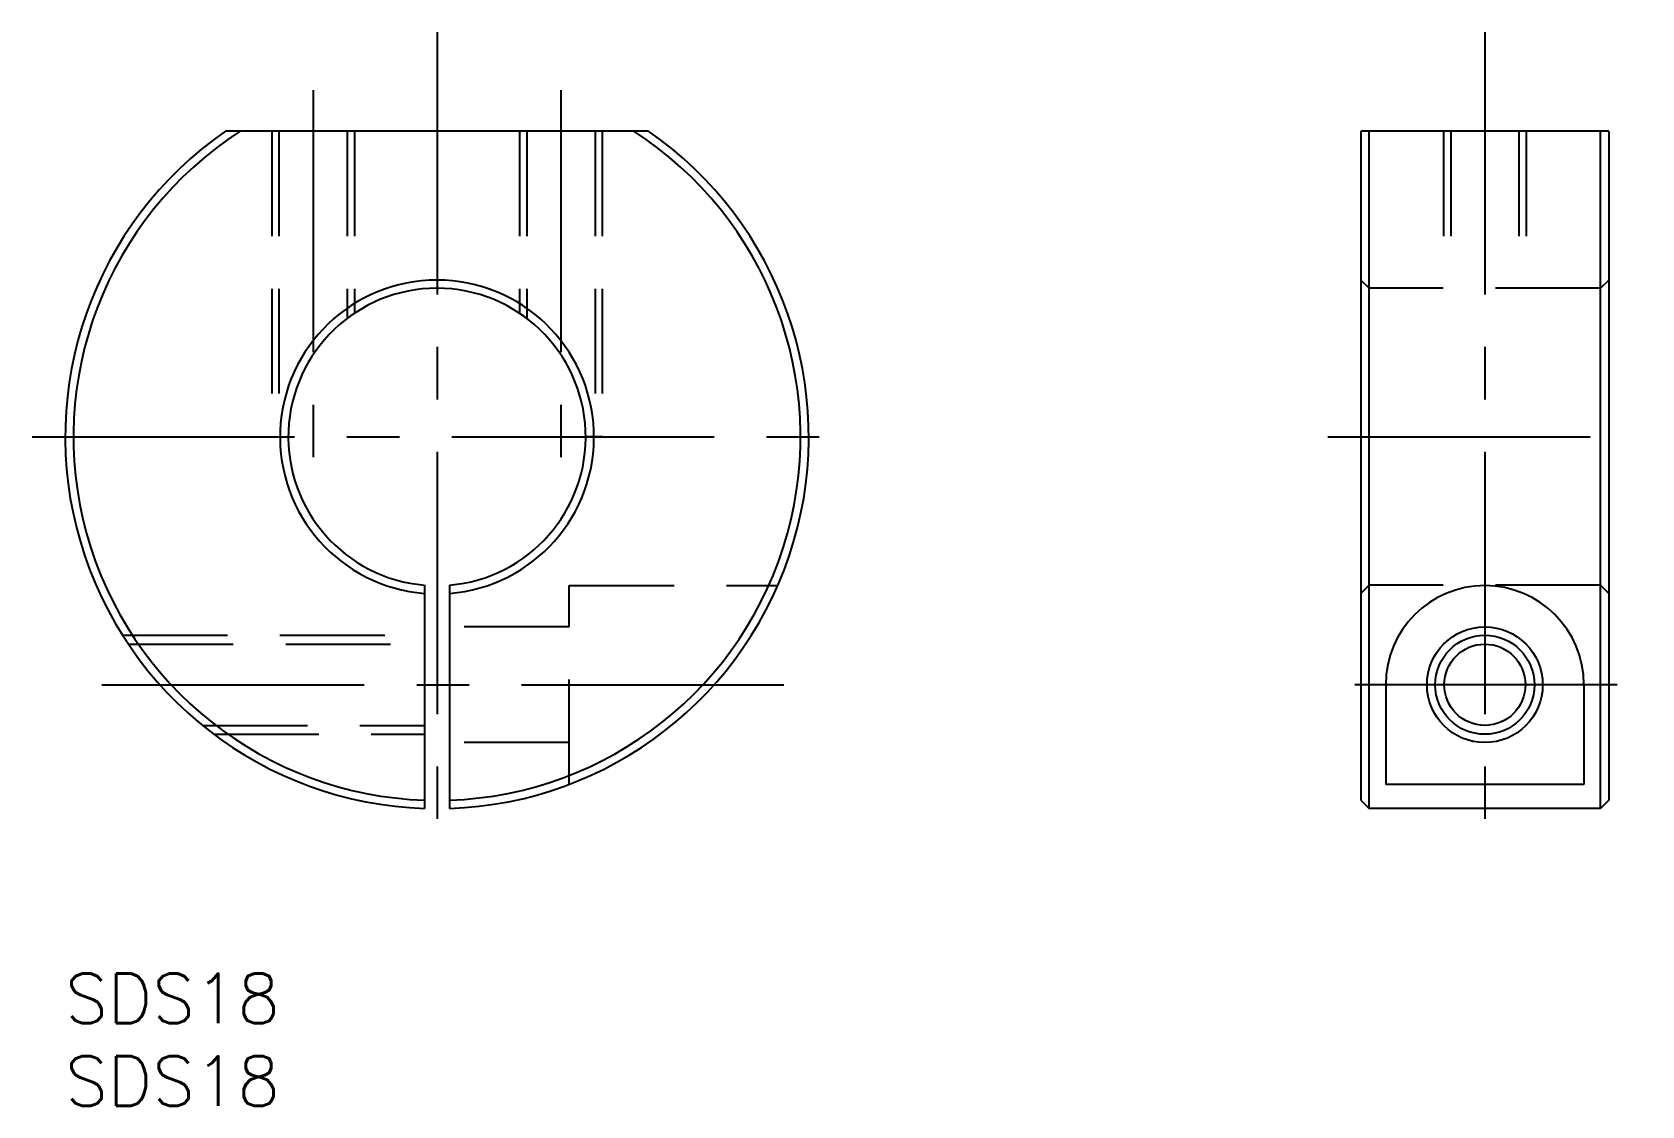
# Model space of a CAD drawing. Extents: x -2 to 95.4, y -8 to 57.
import ezdxf

# ---------------------------------------------------------------- set-up
doc = ezdxf.new("R2010")
doc.units = 0
doc.header["$LTSCALE"] = 0.5
doc.linetypes.add('CENTER', pattern=[50.8, 31.75, -6.35, 6.35, -6.35])
doc.linetypes.add('DASHED', pattern=[19.05, 12.7, -6.35])
for name, color, linetype in [('MSM_CENTER', 1, 'CENTER'), ('MSM_CONTINUOUS', 7, 'CONTINUOUS'), ('MSM_DASHED', 4, 'DASHED'), ('MSM_NARROW', 5, 'CONTINUOUS'), ('MSM_PART_NUMBER', 7, 'CONTINUOUS')]:
    doc.layers.add(name, color=color, linetype=linetype)
doc.styles.get("Standard").update_dxf_attribs({"font": 'txt.shx', "height": 3, "bigfont": 'bigfont.shx'})

# ---------------------------------------------------------------- blocks, each defined once
blk = doc.blocks.new('*U24')
at = {"layer": 'MSM_PART_NUMBER'}
blk.add_text('SDS18', height=3, dxfattribs=at).set_placement((0, -3))
blk = doc.blocks.new('*U25')
at = {"layer": 'MSM_PART_NUMBER'}
blk.add_text('SDS18', height=3, dxfattribs=at).set_placement((0, -8))

msp = doc.modelspace()

# ---------------------------------------------------------------- linework, layer by layer
at = {"layer": 'MSM_CENTER'}
for p, q in [((22.5, 56.987), (22.5, 7.987)), ((85.916, 56.987), (85.916, 7.987)), ((15, 53.487), (15, 30.364)), ((30, 53.487), (30, 30.364)), ((-2, 32.487), (47, 32.487)), ((76.416, 32.487), (95.416, 32.487)), ((2.222, 17.487), (45.236, 17.487)), ((93.916, 17.487), (77.916, 17.487))]:
    msp.add_line(p, q, dxfattribs=at)
at = {"layer": 'MSM_CONTINUOUS'}
for p, q in [((35.306, 50.987), (9.694, 50.987)), ((78.416, 50.987), (78.416, 10.5)), ((93.416, 50.987), (78.416, 50.987)), ((78.916, 10), (78.916, 50.987)), ((92.916, 10), (92.916, 50.987)), ((93.416, 50.987), (93.416, 10.5)), ((21.75, 23.519), (21.75, 10)), ((23.25, 23.519), (23.25, 10)), ((79.916, 17.487), (79.916, 11.458)), ((91.916, 17.487), (91.916, 11.458)), ((91.916, 11.458), (79.916, 11.458)), ((78.416, 10.5), (78.916, 10)), ((92.916, 10), (78.916, 10)), ((93.416, 10.5), (92.916, 10))]:
    msp.add_line(p, q, dxfattribs=at)
for radius in [3.5, 2.459]:
    msp.add_circle((85.916, 17.487), radius, dxfattribs=at)
for centre, radius, start, end in [((22.5, 32.487), 22.5, 124.69213, 268.08979), ((22.5, 32.487), 22, 122.76376, 268.04636), ((22.5, 32.487), 22.5, 271.91021, 55.30787), ((22.5, 32.487), 22, 271.95364, 57.23624), ((22.5, 32.487), 9.5, 274.52806, 265.47194), ((22.5, 32.487), 9, 274.78019, 265.21981), ((85.916, 17.487), 6, 0, 180)]:
    msp.add_arc(centre, radius, start, end, dxfattribs=at)
at = {"layer": 'MSM_DASHED'}
for p, q in [((12.5, 50.987), (12.5, 32.487)), ((12.933, 50.987), (12.933, 32.487)), ((17.067, 50.987), (17.067, 39.663)), ((17.5, 50.987), (17.5, 39.971)), ((27.5, 50.987), (27.5, 39.971)), ((27.933, 50.987), (27.933, 39.663)), ((32.067, 50.987), (32.067, 32.487)), ((32.5, 50.987), (32.5, 32.487)), ((83.416, 50.987), (83.416, 41.487)), ((83.849, 50.987), (83.849, 41.487)), ((87.983, 50.987), (87.983, 41.487)), ((88.416, 50.987), (88.416, 41.487)), ((78.916, 41.487), (78.416, 41.987)), ((92.916, 41.487), (93.416, 41.987)), ((92.916, 41.487), (78.916, 41.487)), ((12.5, 32.487), (13.5, 32.487)), ((32.5, 32.487), (31.5, 32.487)), ((30.5, 11.458), (30.5, 23.487)), ((30.5, 23.487), (43.122, 23.487)), ((78.916, 23.519), (78.416, 23.017)), ((92.916, 23.519), (78.916, 23.519)), ((92.916, 23.519), (93.416, 23.017)), ((3.467, 20.487), (21.75, 20.487)), ((30.5, 20.987), (23.25, 20.987)), ((3.82, 19.946), (21.75, 19.946)), ((8.307, 15.029), (21.75, 15.029)), ((9, 14.487), (21.75, 14.487)), ((30.5, 13.987), (23.25, 13.987))]:
    msp.add_line(p, q, dxfattribs=at)
at = {"layer": 'MSM_NARROW'}
msp.add_circle((85.916, 17.487), 3, dxfattribs=at)

# ---------------------------------------------------------------- block references
at = {"layer": 'MSM_CONTINUOUS'}
for name in ['*U24', '*U25']:
    msp.add_blockref(name, (0, 0), dxfattribs=at)

doc.saveas('drawing.dxf')
